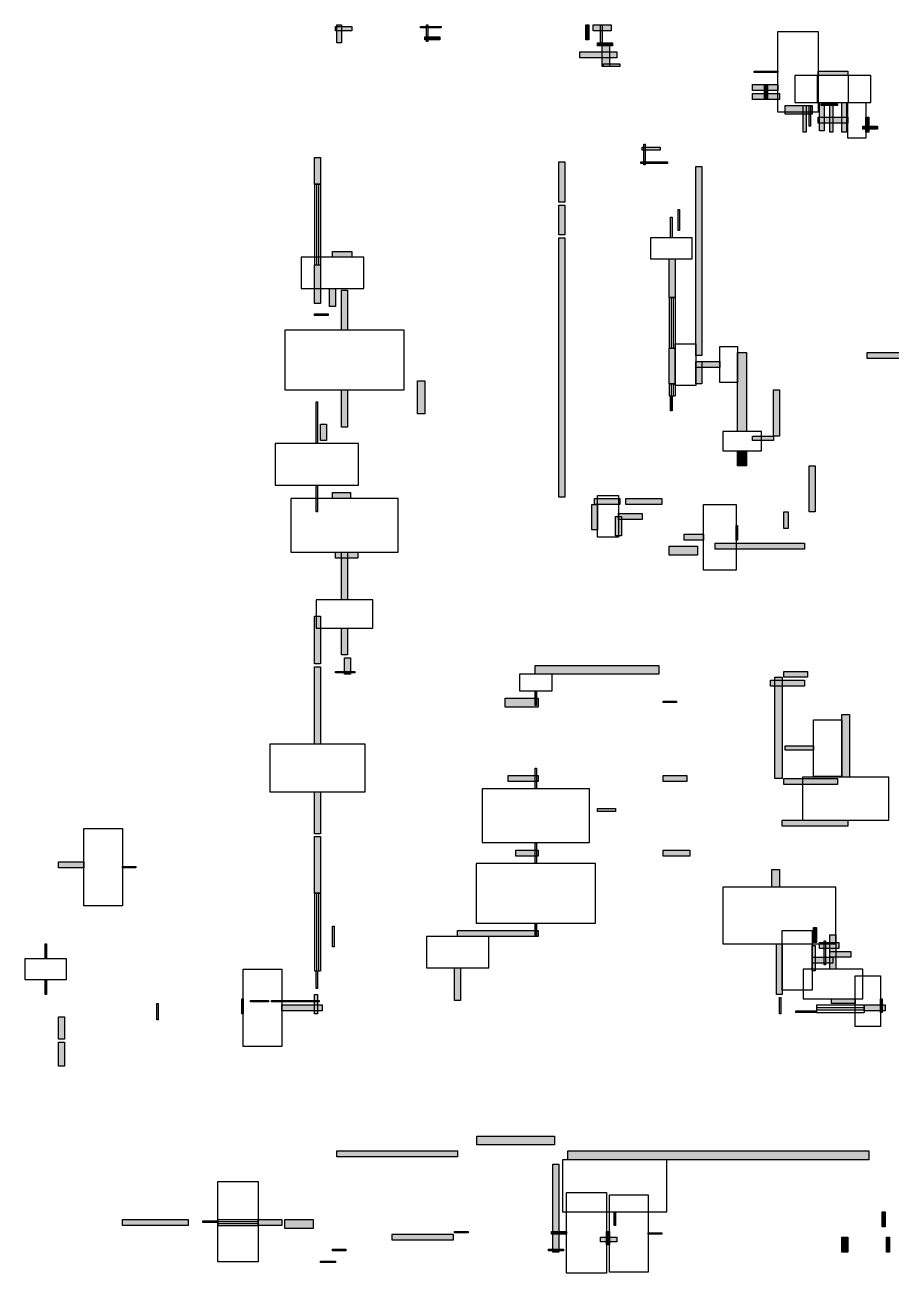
# Model space of a CAD drawing. Header units: centimetres. Extents: x 6 to 3712, y 30 to 3172.
# Drawn here: x 6 to 2186, y 30 to 3172 of the extents above; entities that cross this region are included whole.
import ezdxf

# ---------------------------------------------------------------- set-up
doc = ezdxf.new("R2010")
doc.units = ezdxf.units.CM
for name, color, linetype in [('DOORZONE', 2, 'Continuous'), ('WALL', 7, 'Continuous'), ('WINDOW', 5, 'Continuous')]:
    doc.layers.add(name, color=color, linetype=linetype)

msp = doc.modelspace()

# ---------------------------------------------------------------- hatches: boundary and pattern name
at = {"layer": 'WALL'}
h = msp.add_hatch(color=256, dxfattribs=at)
h.dxf.hatch_style = 1
h.paths.add_polyline_path([(787.5, 3168.75), (828.75, 3168.75), (828.75, 3157.5), (787.5, 3157.5)])
h = msp.add_hatch(color=256, dxfattribs=at)
h.dxf.hatch_style = 1
h.paths.add_polyline_path([(791.25, 3172.5), (802.5, 3172.5), (802.5, 3127.5), (791.25, 3127.5)])
h = msp.add_hatch(color=256, dxfattribs=at)
h.dxf.hatch_style = 1
h.paths.add_polyline_path([(1001.25, 3168.75), (1053.75, 3168.75), (1053.75, 3165), (1001.25, 3165)])
h = msp.add_hatch(color=256, dxfattribs=at)
h.dxf.hatch_style = 1
h.paths.add_polyline_path([(1012.5, 3142.5), (1050, 3142.5), (1050, 3135), (1012.5, 3135)])
h = msp.add_hatch(color=256, dxfattribs=at)
h.dxf.hatch_style = 1
h.paths.add_polyline_path([(1016.25, 3172.5), (1020, 3172.5), (1020, 3131.25), (1016.25, 3131.25)])
h = msp.add_hatch(color=256, dxfattribs=at)
h.dxf.hatch_style = 1
h.paths.add_polyline_path([(1417.5, 3172.5), (1425, 3172.5), (1425, 3135), (1417.5, 3135)])
h = msp.add_hatch(color=256, dxfattribs=at)
h.dxf.hatch_style = 1
h.paths.add_polyline_path([(1436.25, 3172.5), (1481.25, 3172.5), (1481.25, 3157.5), (1436.25, 3157.5)])
h = msp.add_hatch(color=256, dxfattribs=at)
h.dxf.hatch_style = 1
h.paths.add_polyline_path([(1455, 3172.5), (1458.75, 3172.5), (1458.75, 3120), (1455, 3120)])
h = msp.add_hatch(color=256, dxfattribs=at)
h.dxf.hatch_style = 1
h.paths.add_polyline_path([(1447.5, 3127.5), (1485, 3127.5), (1485, 3120), (1447.5, 3120)])
h = msp.add_hatch(color=256, dxfattribs=at)
h.dxf.hatch_style = 1
h.paths.add_polyline_path([(1458.75, 3127.5), (1477.5, 3127.5), (1477.5, 3067.5), (1458.75, 3067.5)])
h = msp.add_hatch(color=256, dxfattribs=at)
h.dxf.hatch_style = 1
h.paths.add_polyline_path([(1402.5, 3105), (1496.25, 3105), (1496.25, 3090), (1402.5, 3090)])
h = msp.add_hatch(color=256, dxfattribs=at)
h.dxf.hatch_style = 1
h.paths.add_polyline_path([(1462.5, 3075), (1503.75, 3075), (1503.75, 3067.5), (1462.5, 3067.5)])
h = msp.add_hatch(color=256, dxfattribs=at)
h.dxf.hatch_style = 1
h.paths.add_polyline_path([(1841.25, 3056.25), (1901.25, 3056.25), (1901.25, 3052.5), (1841.25, 3052.5)])
h = msp.add_hatch(color=256, dxfattribs=at)
h.dxf.hatch_style = 1
h.paths.add_polyline_path([(2002.5, 3056.25), (2077.5, 3056.25), (2077.5, 3045), (2002.5, 3045)])
h = msp.add_hatch(color=256, dxfattribs=at)
h.dxf.hatch_style = 1
h.paths.add_polyline_path([(1837.5, 3022.5), (1901.25, 3022.5), (1901.25, 3007.5), (1837.5, 3007.5)])
h = msp.add_hatch(color=256, dxfattribs=at)
h.dxf.hatch_style = 1
h.paths.add_polyline_path([(1867.5, 3022.5), (1875, 3022.5), (1875, 2985), (1867.5, 2985)])
h = msp.add_hatch(color=256, dxfattribs=at)
h.dxf.hatch_style = 1
h.paths.add_polyline_path([(1837.5, 3000), (1905, 3000), (1905, 2985), (1837.5, 2985)])
h = msp.add_hatch(color=256, dxfattribs=at)
h.dxf.hatch_style = 1
h.paths.add_polyline_path([(1920, 2970), (1987.5, 2970), (1987.5, 2947.5), (1920, 2947.5)])
h = msp.add_hatch(color=256, dxfattribs=at)
h.dxf.hatch_style = 1
h.paths.add_polyline_path([(1965, 2970), (1972.5, 2970), (1972.5, 2902.5), (1965, 2902.5)])
h = msp.add_hatch(color=256, dxfattribs=at)
h.dxf.hatch_style = 1
h.paths.add_polyline_path([(1980, 2970), (1983.75, 2970), (1983.75, 2917.5), (1980, 2917.5)])
h = msp.add_hatch(color=256, dxfattribs=at)
h.dxf.hatch_style = 1
h.paths.add_polyline_path([(2006.25, 2977.5), (2017.5, 2977.5), (2017.5, 2906.25), (2006.25, 2906.25)])
h = msp.add_hatch(color=256, dxfattribs=at)
h.dxf.hatch_style = 1
h.paths.add_polyline_path([(2010, 2973.75), (2051.25, 2973.75), (2051.25, 2970), (2010, 2970)])
h = msp.add_hatch(color=256, dxfattribs=at)
h.dxf.hatch_style = 1
h.paths.add_polyline_path([(2032.5, 2977.5), (2040, 2977.5), (2040, 2902.5), (2032.5, 2902.5)])
h = msp.add_hatch(color=256, dxfattribs=at)
h.dxf.hatch_style = 1
h.paths.add_polyline_path([(2062.5, 2977.5), (2073.75, 2977.5), (2073.75, 2902.5), (2062.5, 2902.5)])
h = msp.add_hatch(color=256, dxfattribs=at)
h.dxf.hatch_style = 1
h.paths.add_polyline_path([(2002.5, 2940), (2077.5, 2940), (2077.5, 2925), (2002.5, 2925)])
h = msp.add_hatch(color=256, dxfattribs=at)
h.dxf.hatch_style = 1
h.paths.add_polyline_path([(2122.5, 2940), (2130, 2940), (2130, 2902.5), (2122.5, 2902.5)])
h = msp.add_hatch(color=256, dxfattribs=at)
h.dxf.hatch_style = 1
h.paths.add_polyline_path([(2115, 2917.5), (2152.5, 2917.5), (2152.5, 2910), (2115, 2910)])
h = msp.add_hatch(color=256, dxfattribs=at)
h.dxf.hatch_style = 1
h.paths.add_polyline_path([(1560, 2865), (1605, 2865), (1605, 2857.5), (1560, 2857.5)])
h = msp.add_hatch(color=256, dxfattribs=at)
h.dxf.hatch_style = 1
h.paths.add_polyline_path([(1563.75, 2872.5), (1567.5, 2872.5), (1567.5, 2820), (1563.75, 2820)])
h = msp.add_hatch(color=256, dxfattribs=at)
h.dxf.hatch_style = 1
h.paths.add_polyline_path([(735, 2838.75), (750, 2838.75), (750, 2771.25), (735, 2771.25)])
h = msp.add_hatch(color=256, dxfattribs=at)
h.dxf.hatch_style = 1
h.paths.add_polyline_path([(1350, 2827.5), (1365, 2827.5), (1365, 2726.25), (1350, 2726.25)])
h = msp.add_hatch(color=256, dxfattribs=at)
h.dxf.hatch_style = 1
h.paths.add_polyline_path([(1556.25, 2827.5), (1623.75, 2827.5), (1623.75, 2823.75), (1556.25, 2823.75)])
h = msp.add_hatch(color=256, dxfattribs=at)
h.dxf.hatch_style = 1
h.paths.add_polyline_path([(1695, 2816.25), (1710, 2816.25), (1710, 2340), (1695, 2340)])
h = msp.add_hatch(color=256, dxfattribs=at)
h.dxf.hatch_style = 1
h.paths.add_polyline_path([(1350, 2718.75), (1365, 2718.75), (1365, 2643.75), (1350, 2643.75)])
h = msp.add_hatch(color=256, dxfattribs=at)
h.dxf.hatch_style = 1
h.paths.add_polyline_path([(1650, 2707.5), (1653.75, 2707.5), (1653.75, 2655), (1650, 2655)])
h = msp.add_hatch(color=256, dxfattribs=at)
h.dxf.hatch_style = 1
h.paths.add_polyline_path([(1631.25, 2688.75), (1635, 2688.75), (1635, 2636.25), (1631.25, 2636.25)])
h = msp.add_hatch(color=256, dxfattribs=at)
h.dxf.hatch_style = 1
h.paths.add_polyline_path([(1350, 2636.25), (1365, 2636.25), (1365, 1983.75), (1350, 1983.75)])
h = msp.add_hatch(color=256, dxfattribs=at)
h.dxf.hatch_style = 1
h.paths.add_polyline_path([(780, 2602.5), (828.75, 2602.5), (828.75, 2587.5), (780, 2587.5)])
h = msp.add_hatch(color=256, dxfattribs=at)
h.dxf.hatch_style = 1
h.paths.add_polyline_path([(1627.5, 2583.75), (1642.5, 2583.75), (1642.5, 2486.25), (1627.5, 2486.25)])
h = msp.add_hatch(color=256, dxfattribs=at)
h.dxf.hatch_style = 1
h.paths.add_polyline_path([(735, 2568.75), (750, 2568.75), (750, 2471.25), (735, 2471.25)])
h = msp.add_hatch(color=256, dxfattribs=at)
h.dxf.hatch_style = 1
h.paths.add_polyline_path([(772.5, 2508.75), (787.5, 2508.75), (787.5, 2463.75), (772.5, 2463.75)])
h = msp.add_hatch(color=256, dxfattribs=at)
h.dxf.hatch_style = 1
h.paths.add_polyline_path([(802.5, 2505), (817.5, 2505), (817.5, 2403.75), (802.5, 2403.75)])
h = msp.add_hatch(color=256, dxfattribs=at)
h.dxf.hatch_style = 1
h.paths.add_polyline_path([(735, 2445), (768.75, 2445), (768.75, 2441.25), (735, 2441.25)])
h = msp.add_hatch(color=256, dxfattribs=at)
h.dxf.hatch_style = 1
h.paths.add_polyline_path([(1627.5, 2358.75), (1642.5, 2358.75), (1642.5, 2268.75), (1627.5, 2268.75)])
h = msp.add_hatch(color=256, dxfattribs=at)
h.dxf.hatch_style = 1
h.paths.add_polyline_path([(1800, 2347.5), (1822.5, 2347.5), (1822.5, 2148.75), (1800, 2148.75)])
h = msp.add_hatch(color=256, dxfattribs=at)
h.dxf.hatch_style = 1
h.paths.add_polyline_path([(2126.25, 2347.5), (2283.75, 2347.5), (2283.75, 2332.5), (2126.25, 2332.5)])
h = msp.add_hatch(color=256, dxfattribs=at)
h.dxf.hatch_style = 1
h.paths.add_polyline_path([(1695, 2325), (1755, 2325), (1755, 2310), (1695, 2310)])
h = msp.add_hatch(color=256, dxfattribs=at)
h.dxf.hatch_style = 1
h.paths.add_polyline_path([(1695, 2325), (1710, 2325), (1710, 2268.75), (1695, 2268.75)])
h = msp.add_hatch(color=256, dxfattribs=at)
h.dxf.hatch_style = 1
h.paths.add_polyline_path([(993.75, 2276.25), (1012.5, 2276.25), (1012.5, 2193.75), (993.75, 2193.75)])
h = msp.add_hatch(color=256, dxfattribs=at)
h.dxf.hatch_style = 1
h.paths.add_polyline_path([(802.5, 2253.75), (817.5, 2253.75), (817.5, 2160), (802.5, 2160)])
h = msp.add_hatch(color=256, dxfattribs=at)
h.dxf.hatch_style = 1
h.paths.add_polyline_path([(1631.25, 2238.75), (1635, 2238.75), (1635, 2201.25), (1631.25, 2201.25)])
h = msp.add_hatch(color=256, dxfattribs=at)
h.dxf.hatch_style = 1
h.paths.add_polyline_path([(1890, 2253.75), (1905, 2253.75), (1905, 2137.5), (1890, 2137.5)])
h = msp.add_hatch(color=256, dxfattribs=at)
h.dxf.hatch_style = 1
h.paths.add_polyline_path([(738.75, 2223.75), (742.5, 2223.75), (742.5, 2118.75), (738.75, 2118.75)])
h = msp.add_hatch(color=256, dxfattribs=at)
h.dxf.hatch_style = 1
h.paths.add_polyline_path([(750, 2167.5), (765, 2167.5), (765, 2126.25), (750, 2126.25)])
h = msp.add_hatch(color=256, dxfattribs=at)
h.dxf.hatch_style = 1
h.paths.add_polyline_path([(1837.5, 2137.5), (1890, 2137.5), (1890, 2126.25), (1837.5, 2126.25)])
h = msp.add_hatch(color=256, dxfattribs=at)
h.dxf.hatch_style = 1
h.paths.add_polyline_path([(1800, 2100), (1822.5, 2100), (1822.5, 2062.5), (1800, 2062.5)])
h = msp.add_hatch(color=256, dxfattribs=at)
h.dxf.hatch_style = 1
h.paths.add_polyline_path([(1980, 2062.5), (1995, 2062.5), (1995, 1946.25), (1980, 1946.25)])
h = msp.add_hatch(color=256, dxfattribs=at)
h.dxf.hatch_style = 1
h.paths.add_polyline_path([(738.75, 2013.75), (742.5, 2013.75), (742.5, 1946.25), (738.75, 1946.25)])
h = msp.add_hatch(color=256, dxfattribs=at)
h.dxf.hatch_style = 1
h.paths.add_polyline_path([(780, 1995), (825, 1995), (825, 1980), (780, 1980)])
h = msp.add_hatch(color=256, dxfattribs=at)
h.dxf.hatch_style = 1
h.paths.add_polyline_path([(1440, 1980), (1503.75, 1980), (1503.75, 1965), (1440, 1965)])
h = msp.add_hatch(color=256, dxfattribs=at)
h.dxf.hatch_style = 1
h.paths.add_polyline_path([(1518.75, 1980), (1608.75, 1980), (1608.75, 1965), (1518.75, 1965)])
h = msp.add_hatch(color=256, dxfattribs=at)
h.dxf.hatch_style = 1
h.paths.add_polyline_path([(1432.5, 1965), (1447.5, 1965), (1447.5, 1901.25), (1432.5, 1901.25)])
h = msp.add_hatch(color=256, dxfattribs=at)
h.dxf.hatch_style = 1
h.paths.add_polyline_path([(1492.5, 1935), (1507.5, 1935), (1507.5, 1886.25), (1492.5, 1886.25)])
h = msp.add_hatch(color=256, dxfattribs=at)
h.dxf.hatch_style = 1
h.paths.add_polyline_path([(1500, 1942.5), (1560, 1942.5), (1560, 1927.5), (1500, 1927.5)])
h = msp.add_hatch(color=256, dxfattribs=at)
h.dxf.hatch_style = 1
h.paths.add_polyline_path([(1916.25, 1946.25), (1927.5, 1946.25), (1927.5, 1905), (1916.25, 1905)])
h = msp.add_hatch(color=256, dxfattribs=at)
h.dxf.hatch_style = 1
h.paths.add_polyline_path([(1665, 1890), (1713.75, 1890), (1713.75, 1875), (1665, 1875)])
h = msp.add_hatch(color=256, dxfattribs=at)
h.dxf.hatch_style = 1
h.paths.add_polyline_path([(1796.25, 1912.5), (1800, 1912.5), (1800, 1875), (1796.25, 1875)])
h = msp.add_hatch(color=256, dxfattribs=at)
h.dxf.hatch_style = 1
h.paths.add_polyline_path([(1627.5, 1860), (1698.75, 1860), (1698.75, 1837.5), (1627.5, 1837.5)])
h = msp.add_hatch(color=256, dxfattribs=at)
h.dxf.hatch_style = 1
h.paths.add_polyline_path([(1743.75, 1867.5), (1968.75, 1867.5), (1968.75, 1852.5), (1743.75, 1852.5)])
h = msp.add_hatch(color=256, dxfattribs=at)
h.dxf.hatch_style = 1
h.paths.add_polyline_path([(787.5, 1845), (843.75, 1845), (843.75, 1830), (787.5, 1830)])
h = msp.add_hatch(color=256, dxfattribs=at)
h.dxf.hatch_style = 1
h.paths.add_polyline_path([(802.5, 1845), (817.5, 1845), (817.5, 1725), (802.5, 1725)])
h = msp.add_hatch(color=256, dxfattribs=at)
h.dxf.hatch_style = 1
h.paths.add_polyline_path([(735, 1683.75), (750, 1683.75), (750, 1563.75), (735, 1563.75)])
h = msp.add_hatch(color=256, dxfattribs=at)
h.dxf.hatch_style = 1
h.paths.add_polyline_path([(802.5, 1653.75), (817.5, 1653.75), (817.5, 1586.25), (802.5, 1586.25)])
h = msp.add_hatch(color=256, dxfattribs=at)
h.dxf.hatch_style = 1
h.paths.add_polyline_path([(810, 1578.75), (825, 1578.75), (825, 1537.5), (810, 1537.5)])
h = msp.add_hatch(color=256, dxfattribs=at)
h.dxf.hatch_style = 1
h.paths.add_polyline_path([(735, 1556.25), (750, 1556.25), (750, 1361.25), (735, 1361.25)])
h = msp.add_hatch(color=256, dxfattribs=at)
h.dxf.hatch_style = 1
h.paths.add_polyline_path([(787.5, 1545), (836.25, 1545), (836.25, 1541.25), (787.5, 1541.25)])
h = msp.add_hatch(color=256, dxfattribs=at)
h.dxf.hatch_style = 1
h.paths.add_polyline_path([(1290, 1560), (1601.25, 1560), (1601.25, 1537.5), (1290, 1537.5)])
h = msp.add_hatch(color=256, dxfattribs=at)
h.dxf.hatch_style = 1
h.paths.add_polyline_path([(1916.25, 1545), (1976.25, 1545), (1976.25, 1530), (1916.25, 1530)])
h = msp.add_hatch(color=256, dxfattribs=at)
h.dxf.hatch_style = 1
h.paths.add_polyline_path([(1882.5, 1522.5), (1968.75, 1522.5), (1968.75, 1507.5), (1882.5, 1507.5)])
h = msp.add_hatch(color=256, dxfattribs=at)
h.dxf.hatch_style = 1
h.paths.add_polyline_path([(1893.75, 1530), (1912.5, 1530), (1912.5, 1275), (1893.75, 1275)])
h = msp.add_hatch(color=256, dxfattribs=at)
h.dxf.hatch_style = 1
h.paths.add_polyline_path([(1215, 1477.5), (1297.5, 1477.5), (1297.5, 1455), (1215, 1455)])
h = msp.add_hatch(color=256, dxfattribs=at)
h.dxf.hatch_style = 1
h.paths.add_polyline_path([(1290, 1496.25), (1293.75, 1496.25), (1293.75, 1458.75), (1290, 1458.75)])
h = msp.add_hatch(color=256, dxfattribs=at)
h.dxf.hatch_style = 1
h.paths.add_polyline_path([(1612.5, 1470), (1646.25, 1470), (1646.25, 1466.25), (1612.5, 1466.25)])
h = msp.add_hatch(color=256, dxfattribs=at)
h.dxf.hatch_style = 1
h.paths.add_polyline_path([(2062.5, 1436.25), (2081.25, 1436.25), (2081.25, 1278.75), (2062.5, 1278.75)])
h = msp.add_hatch(color=256, dxfattribs=at)
h.dxf.hatch_style = 1
h.paths.add_polyline_path([(1920, 1357.5), (1991.25, 1357.5), (1991.25, 1346.25), (1920, 1346.25)])
h = msp.add_hatch(color=256, dxfattribs=at)
h.dxf.hatch_style = 1
h.paths.add_polyline_path([(1290, 1301.25), (1293.75, 1301.25), (1293.75, 1248.75), (1290, 1248.75)])
h = msp.add_hatch(color=256, dxfattribs=at)
h.dxf.hatch_style = 1
h.paths.add_polyline_path([(1222.5, 1282.5), (1297.5, 1282.5), (1297.5, 1267.5), (1222.5, 1267.5)])
h = msp.add_hatch(color=256, dxfattribs=at)
h.dxf.hatch_style = 1
h.paths.add_polyline_path([(1612.5, 1282.5), (1672.5, 1282.5), (1672.5, 1267.5), (1612.5, 1267.5)])
h = msp.add_hatch(color=256, dxfattribs=at)
h.dxf.hatch_style = 1
h.paths.add_polyline_path([(1916.25, 1275), (2051.25, 1275), (2051.25, 1260), (1916.25, 1260)])
h = msp.add_hatch(color=256, dxfattribs=at)
h.dxf.hatch_style = 1
h.paths.add_polyline_path([(735, 1241.25), (750, 1241.25), (750, 1136.25), (735, 1136.25)])
h = msp.add_hatch(color=256, dxfattribs=at)
h.dxf.hatch_style = 1
h.paths.add_polyline_path([(1447.5, 1200), (1492.5, 1200), (1492.5, 1192.5), (1447.5, 1192.5)])
h = msp.add_hatch(color=256, dxfattribs=at)
h.dxf.hatch_style = 1
h.paths.add_polyline_path([(1912.5, 1170), (2077.5, 1170), (2077.5, 1155), (1912.5, 1155)])
h = msp.add_hatch(color=256, dxfattribs=at)
h.dxf.hatch_style = 1
h.paths.add_polyline_path([(735, 1128.75), (750, 1128.75), (750, 986.25), (735, 986.25)])
h = msp.add_hatch(color=256, dxfattribs=at)
h.dxf.hatch_style = 1
h.paths.add_polyline_path([(1290, 1113.75), (1293.75, 1113.75), (1293.75, 1061.25), (1290, 1061.25)])
h = msp.add_hatch(color=256, dxfattribs=at)
h.dxf.hatch_style = 1
h.paths.add_polyline_path([(1241.25, 1095), (1297.5, 1095), (1297.5, 1080), (1241.25, 1080)])
h = msp.add_hatch(color=256, dxfattribs=at)
h.dxf.hatch_style = 1
h.paths.add_polyline_path([(1612.5, 1095), (1680, 1095), (1680, 1080), (1612.5, 1080)])
h = msp.add_hatch(color=256, dxfattribs=at)
h.dxf.hatch_style = 1
h.paths.add_polyline_path([(90, 1065), (153.75, 1065), (153.75, 1050), (90, 1050)])
h = msp.add_hatch(color=256, dxfattribs=at)
h.dxf.hatch_style = 1
h.paths.add_polyline_path([(251.25, 1053.75), (285, 1053.75), (285, 1050), (251.25, 1050)])
h = msp.add_hatch(color=256, dxfattribs=at)
h.dxf.hatch_style = 1
h.paths.add_polyline_path([(1886.25, 1046.25), (1905, 1046.25), (1905, 1001.25), (1886.25, 1001.25)])
h = msp.add_hatch(color=256, dxfattribs=at)
h.dxf.hatch_style = 1
h.paths.add_polyline_path([(780, 903.75), (783.75, 903.75), (783.75, 851.25), (780, 851.25)])
h = msp.add_hatch(color=256, dxfattribs=at)
h.dxf.hatch_style = 1
h.paths.add_polyline_path([(1095, 892.5), (1297.5, 892.5), (1297.5, 877.5), (1095, 877.5)])
h = msp.add_hatch(color=256, dxfattribs=at)
h.dxf.hatch_style = 1
h.paths.add_polyline_path([(1290, 911.25), (1293.75, 911.25), (1293.75, 877.5), (1290, 877.5)])
h = msp.add_hatch(color=256, dxfattribs=at)
h.dxf.hatch_style = 1
h.paths.add_polyline_path([(1991.25, 900), (1998.75, 900), (1998.75, 862.5), (1991.25, 862.5)])
h = msp.add_hatch(color=256, dxfattribs=at)
h.dxf.hatch_style = 1
h.paths.add_polyline_path([(2032.5, 881.25), (2047.5, 881.25), (2047.5, 795), (2032.5, 795)])
h = msp.add_hatch(color=256, dxfattribs=at)
h.dxf.hatch_style = 1
h.paths.add_polyline_path([(56.25, 858.75), (60, 858.75), (60, 821.25), (56.25, 821.25)])
h = msp.add_hatch(color=256, dxfattribs=at)
h.dxf.hatch_style = 1
h.paths.add_polyline_path([(1897.5, 858.75), (1912.5, 858.75), (1912.5, 731.25), (1897.5, 731.25)])
h = msp.add_hatch(color=256, dxfattribs=at)
h.dxf.hatch_style = 1
h.paths.add_polyline_path([(1987.5, 855), (1995, 855), (1995, 791.25), (1987.5, 791.25)])
h = msp.add_hatch(color=256, dxfattribs=at)
h.dxf.hatch_style = 1
h.paths.add_polyline_path([(2006.25, 862.5), (2055, 862.5), (2055, 847.5), (2006.25, 847.5)])
h = msp.add_hatch(color=256, dxfattribs=at)
h.dxf.hatch_style = 1
h.paths.add_polyline_path([(2017.5, 866.25), (2021.25, 866.25), (2021.25, 806.25), (2017.5, 806.25)])
h = msp.add_hatch(color=256, dxfattribs=at)
h.dxf.hatch_style = 1
h.paths.add_polyline_path([(1987.5, 825), (2040, 825), (2040, 810), (1987.5, 810)])
h = msp.add_hatch(color=256, dxfattribs=at)
h.dxf.hatch_style = 1
h.paths.add_polyline_path([(2032.5, 840), (2085, 840), (2085, 825), (2032.5, 825)])
h = msp.add_hatch(color=256, dxfattribs=at)
h.dxf.hatch_style = 1
h.paths.add_polyline_path([(738.75, 791.25), (742.5, 791.25), (742.5, 746.25), (738.75, 746.25)])
h = msp.add_hatch(color=256, dxfattribs=at)
h.dxf.hatch_style = 1
h.paths.add_polyline_path([(1087.5, 798.75), (1102.5, 798.75), (1102.5, 716.25), (1087.5, 716.25)])
h = msp.add_hatch(color=256, dxfattribs=at)
h.dxf.hatch_style = 1
h.paths.add_polyline_path([(56.25, 768.75), (60, 768.75), (60, 731.25), (56.25, 731.25)])
h = msp.add_hatch(color=256, dxfattribs=at)
h.dxf.hatch_style = 1
h.paths.add_polyline_path([(735, 731.25), (742.5, 731.25), (742.5, 682.5), (735, 682.5)])
h = msp.add_hatch(color=256, dxfattribs=at)
h.dxf.hatch_style = 1
h.paths.add_polyline_path([(1905, 723.75), (1908.75, 723.75), (1908.75, 682.5), (1905, 682.5)])
h = msp.add_hatch(color=256, dxfattribs=at)
h.dxf.hatch_style = 1
h.paths.add_polyline_path([(337.5, 708.75), (341.25, 708.75), (341.25, 667.5), (337.5, 667.5)])
h = msp.add_hatch(color=256, dxfattribs=at)
h.dxf.hatch_style = 1
h.paths.add_polyline_path([(551.25, 720), (555, 720), (555, 682.5), (551.25, 682.5)])
h = msp.add_hatch(color=256, dxfattribs=at)
h.dxf.hatch_style = 1
h.paths.add_polyline_path([(573.75, 716.25), (618.75, 716.25), (618.75, 712.5), (573.75, 712.5)])
h = msp.add_hatch(color=256, dxfattribs=at)
h.dxf.hatch_style = 1
h.paths.add_polyline_path([(626.25, 716.25), (746.25, 716.25), (746.25, 712.5), (626.25, 712.5)])
h = msp.add_hatch(color=256, dxfattribs=at)
h.dxf.hatch_style = 1
h.paths.add_polyline_path([(652.5, 705), (753.75, 705), (753.75, 690), (652.5, 690)])
h = msp.add_hatch(color=256, dxfattribs=at)
h.dxf.hatch_style = 1
h.paths.add_polyline_path([(2036.25, 720), (2096.25, 720), (2096.25, 708.75), (2036.25, 708.75)])
h = msp.add_hatch(color=256, dxfattribs=at)
h.dxf.hatch_style = 1
h.paths.add_polyline_path([(2118.75, 705), (2171.25, 705), (2171.25, 690), (2118.75, 690)])
h = msp.add_hatch(color=256, dxfattribs=at)
h.dxf.hatch_style = 1
h.paths.add_polyline_path([(2160, 720), (2163.75, 720), (2163.75, 686.25), (2160, 686.25)])
h = msp.add_hatch(color=256, dxfattribs=at)
h.dxf.hatch_style = 1
h.paths.add_polyline_path([(90, 675), (105, 675), (105, 618.75), (90, 618.75)])
h = msp.add_hatch(color=256, dxfattribs=at)
h.dxf.hatch_style = 1
h.paths.add_polyline_path([(1946.25, 690), (1998.75, 690), (1998.75, 686.25), (1946.25, 686.25)])
h = msp.add_hatch(color=256, dxfattribs=at)
h.dxf.hatch_style = 1
h.paths.add_polyline_path([(90, 611.25), (105, 611.25), (105, 551.25), (90, 551.25)])
h = msp.add_hatch(color=256, dxfattribs=at)
h.dxf.hatch_style = 1
h.paths.add_polyline_path([(1143.75, 375), (1338.75, 375), (1338.75, 352.5), (1143.75, 352.5)])
h = msp.add_hatch(color=256, dxfattribs=at)
h.dxf.hatch_style = 1
h.paths.add_polyline_path([(791.25, 337.5), (1095, 337.5), (1095, 322.5), (791.25, 322.5)])
h = msp.add_hatch(color=256, dxfattribs=at)
h.dxf.hatch_style = 1
h.paths.add_polyline_path([(1372.5, 337.5), (2130, 337.5), (2130, 315), (1372.5, 315)])
h = msp.add_hatch(color=256, dxfattribs=at)
h.dxf.hatch_style = 1
h.paths.add_polyline_path([(1335, 303.75), (1350, 303.75), (1350, 82.5), (1335, 82.5)])
h = msp.add_hatch(color=256, dxfattribs=at)
h.dxf.hatch_style = 1
h.paths.add_polyline_path([(251.25, 165), (416.25, 165), (416.25, 150), (251.25, 150)])
h = msp.add_hatch(color=256, dxfattribs=at)
h.dxf.hatch_style = 1
h.paths.add_polyline_path([(453.75, 161.25), (491.25, 161.25), (491.25, 157.5), (453.75, 157.5)])
h = msp.add_hatch(color=256, dxfattribs=at)
h.dxf.hatch_style = 1
h.paths.add_polyline_path([(592.5, 165), (652.5, 165), (652.5, 150), (592.5, 150)])
h = msp.add_hatch(color=256, dxfattribs=at)
h.dxf.hatch_style = 1
h.paths.add_polyline_path([(660, 165), (731.25, 165), (731.25, 142.5), (660, 142.5)])
h = msp.add_hatch(color=256, dxfattribs=at)
h.dxf.hatch_style = 1
h.paths.add_polyline_path([(1488.75, 183.75), (1492.5, 183.75), (1492.5, 150), (1488.75, 150)])
h = msp.add_hatch(color=256, dxfattribs=at)
h.dxf.hatch_style = 1
h.paths.add_polyline_path([(2163.75, 183.75), (2171.25, 183.75), (2171.25, 146.25), (2163.75, 146.25)])
h = msp.add_hatch(color=256, dxfattribs=at)
h.dxf.hatch_style = 1
h.paths.add_polyline_path([(930, 127.5), (1083.75, 127.5), (1083.75, 112.5), (930, 112.5)])
h = msp.add_hatch(color=256, dxfattribs=at)
h.dxf.hatch_style = 1
h.paths.add_polyline_path([(1087.5, 135), (1121.25, 135), (1121.25, 131.25), (1087.5, 131.25)])
h = msp.add_hatch(color=256, dxfattribs=at)
h.dxf.hatch_style = 1
h.paths.add_polyline_path([(1331.25, 135), (1368.75, 135), (1368.75, 127.5), (1331.25, 127.5)])
h = msp.add_hatch(color=256, dxfattribs=at)
h.dxf.hatch_style = 1
h.paths.add_polyline_path([(1470, 135), (1477.5, 135), (1477.5, 101.25), (1470, 101.25)])
h = msp.add_hatch(color=256, dxfattribs=at)
h.dxf.hatch_style = 1
h.paths.add_polyline_path([(1575, 131.25), (1608.75, 131.25), (1608.75, 127.5), (1575, 127.5)])
h = msp.add_hatch(color=256, dxfattribs=at)
h.dxf.hatch_style = 1
h.paths.add_polyline_path([(1455, 120), (1496.25, 120), (1496.25, 108.75), (1455, 108.75)])
h = msp.add_hatch(color=256, dxfattribs=at)
h.dxf.hatch_style = 1
h.paths.add_polyline_path([(2062.5, 120), (2077.5, 120), (2077.5, 82.5), (2062.5, 82.5)])
h = msp.add_hatch(color=256, dxfattribs=at)
h.dxf.hatch_style = 1
h.paths.add_polyline_path([(2175, 120), (2182.5, 120), (2182.5, 82.5), (2175, 82.5)])
h = msp.add_hatch(color=256, dxfattribs=at)
h.dxf.hatch_style = 1
h.paths.add_polyline_path([(780, 90), (813.75, 90), (813.75, 86.25), (780, 86.25)])
h = msp.add_hatch(color=256, dxfattribs=at)
h.dxf.hatch_style = 1
h.paths.add_polyline_path([(1323.75, 90), (1361.25, 90), (1361.25, 86.25), (1323.75, 86.25)])
h = msp.add_hatch(color=256, dxfattribs=at)
h.dxf.hatch_style = 1
h.paths.add_polyline_path([(750, 60), (787.5, 60), (787.5, 56.25), (750, 56.25)])

# ---------------------------------------------------------------- linework, layer by layer
at = {"layer": 'DOORZONE'}
for points in [[(1901.25, 3155.625), (2002.5, 3155.625), (2002.5, 2953.125), (1901.25, 2953.125)], [(1944.375, 3045), (1944.375, 2977.5), (2079.375, 2977.5), (2079.375, 3045)], [(2000.625, 3045), (2000.625, 2977.5), (2135.625, 2977.5), (2135.625, 3045)], [(2077.5, 2977.5), (2122.5, 2977.5), (2122.5, 2887.5), (2077.5, 2887.5)], [(1580.625, 2636.25), (1580.625, 2583.75), (1685.625, 2583.75), (1685.625, 2636.25)], [(701.25, 2587.5), (701.25, 2508.75), (858.75, 2508.75), (858.75, 2587.5)], [(660, 2403.75), (660, 2253.75), (960, 2253.75), (960, 2403.75)], [(1642.5, 2370), (1695, 2370), (1695, 2265), (1642.5, 2265)], [(1755, 2362.5), (1800, 2362.5), (1800, 2272.5), (1755, 2272.5)], [(1762.5, 2148.75), (1762.5, 2100), (1860, 2100), (1860, 2148.75)], [(635.625, 2118.75), (635.625, 2013.75), (845.625, 2013.75), (845.625, 2118.75)], [(675, 1980), (675, 1845), (945, 1845), (945, 1980)], [(1447.5, 1987.5), (1500, 1987.5), (1500, 1882.5), (1447.5, 1882.5)], [(1713.75, 1965), (1796.25, 1965), (1796.25, 1800), (1713.75, 1800)], [(738.75, 1725), (738.75, 1653.75), (881.25, 1653.75), (881.25, 1725)], [(1250.625, 1537.5), (1250.625, 1496.25), (1333.125, 1496.25), (1333.125, 1537.5)], [(1991.25, 1423.125), (2062.5, 1423.125), (2062.5, 1280.625), (1991.25, 1280.625)], [(622.5, 1361.25), (622.5, 1241.25), (862.5, 1241.25), (862.5, 1361.25)], [(1963.125, 1278.75), (1963.125, 1170), (2180.625, 1170), (2180.625, 1278.75)], [(1156.875, 1248.75), (1156.875, 1113.75), (1426.875, 1113.75), (1426.875, 1248.75)], [(153.75, 1149.375), (251.25, 1149.375), (251.25, 954.375), (153.75, 954.375)], [(1141.875, 1061.25), (1141.875, 911.25), (1441.875, 911.25), (1441.875, 1061.25)], [(1762.5, 1001.25), (1762.5, 858.75), (2047.5, 858.75), (2047.5, 1001.25)], [(1912.5, 892.5), (1987.5, 892.5), (1987.5, 742.5), (1912.5, 742.5)], [(1016.25, 877.5), (1016.25, 798.75), (1173.75, 798.75), (1173.75, 877.5)], [(5.625, 821.25), (5.625, 768.75), (110.625, 768.75), (110.625, 821.25)], [(555, 795), (652.5, 795), (652.5, 600), (555, 600)], [(1965, 795), (1965, 720), (2115, 720), (2115, 795)], [(2096.25, 778.125), (2160, 778.125), (2160, 650.625), (2096.25, 650.625)], [(1359.375, 315), (1359.375, 183.75), (1621.875, 183.75), (1621.875, 315)], [(491.25, 260.625), (592.5, 260.625), (592.5, 58.125), (491.25, 58.125)], [(1368.75, 232.5), (1470, 232.5), (1470, 30), (1368.75, 30)], [(1477.5, 226.875), (1575, 226.875), (1575, 31.875), (1477.5, 31.875)]]:
    msp.add_lwpolyline(points, close=True, dxfattribs=at)
at = {"layer": 'WALL'}
for points in [[(787.5, 3168.75), (828.75, 3168.75), (828.75, 3157.5), (787.5, 3157.5)], [(791.25, 3172.5), (802.5, 3172.5), (802.5, 3127.5), (791.25, 3127.5)], [(1001.25, 3168.75), (1053.75, 3168.75), (1053.75, 3165), (1001.25, 3165)], [(1012.5, 3142.5), (1050, 3142.5), (1050, 3135), (1012.5, 3135)], [(1016.25, 3172.5), (1020, 3172.5), (1020, 3131.25), (1016.25, 3131.25)], [(1417.5, 3172.5), (1425, 3172.5), (1425, 3135), (1417.5, 3135)], [(1436.25, 3172.5), (1481.25, 3172.5), (1481.25, 3157.5), (1436.25, 3157.5)], [(1455, 3172.5), (1458.75, 3172.5), (1458.75, 3120), (1455, 3120)], [(1447.5, 3127.5), (1485, 3127.5), (1485, 3120), (1447.5, 3120)], [(1458.75, 3127.5), (1477.5, 3127.5), (1477.5, 3067.5), (1458.75, 3067.5)], [(1402.5, 3105), (1496.25, 3105), (1496.25, 3090), (1402.5, 3090)], [(1462.5, 3075), (1503.75, 3075), (1503.75, 3067.5), (1462.5, 3067.5)], [(1841.25, 3056.25), (1901.25, 3056.25), (1901.25, 3052.5), (1841.25, 3052.5)], [(2002.5, 3056.25), (2077.5, 3056.25), (2077.5, 3045), (2002.5, 3045)], [(1837.5, 3022.5), (1901.25, 3022.5), (1901.25, 3007.5), (1837.5, 3007.5)], [(1867.5, 3022.5), (1875, 3022.5), (1875, 2985), (1867.5, 2985)], [(1837.5, 3000), (1905, 3000), (1905, 2985), (1837.5, 2985)], [(1920, 2970), (1987.5, 2970), (1987.5, 2947.5), (1920, 2947.5)], [(1965, 2970), (1972.5, 2970), (1972.5, 2902.5), (1965, 2902.5)], [(1980, 2970), (1983.75, 2970), (1983.75, 2917.5), (1980, 2917.5)], [(2006.25, 2977.5), (2017.5, 2977.5), (2017.5, 2906.25), (2006.25, 2906.25)], [(2010, 2973.75), (2051.25, 2973.75), (2051.25, 2970), (2010, 2970)], [(2032.5, 2977.5), (2040, 2977.5), (2040, 2902.5), (2032.5, 2902.5)], [(2062.5, 2977.5), (2073.75, 2977.5), (2073.75, 2902.5), (2062.5, 2902.5)], [(2002.5, 2940), (2077.5, 2940), (2077.5, 2925), (2002.5, 2925)], [(2122.5, 2940), (2130, 2940), (2130, 2902.5), (2122.5, 2902.5)], [(2115, 2917.5), (2152.5, 2917.5), (2152.5, 2910), (2115, 2910)], [(1560, 2865), (1605, 2865), (1605, 2857.5), (1560, 2857.5)], [(1563.75, 2872.5), (1567.5, 2872.5), (1567.5, 2820), (1563.75, 2820)], [(735, 2838.75), (750, 2838.75), (750, 2771.25), (735, 2771.25)], [(1350, 2827.5), (1365, 2827.5), (1365, 2726.25), (1350, 2726.25)], [(1556.25, 2827.5), (1623.75, 2827.5), (1623.75, 2823.75), (1556.25, 2823.75)], [(1695, 2816.25), (1710, 2816.25), (1710, 2340), (1695, 2340)], [(1350, 2718.75), (1365, 2718.75), (1365, 2643.75), (1350, 2643.75)], [(1650, 2707.5), (1653.75, 2707.5), (1653.75, 2655), (1650, 2655)], [(1631.25, 2688.75), (1635, 2688.75), (1635, 2636.25), (1631.25, 2636.25)], [(1350, 2636.25), (1365, 2636.25), (1365, 1983.75), (1350, 1983.75)], [(780, 2602.5), (828.75, 2602.5), (828.75, 2587.5), (780, 2587.5)], [(1627.5, 2583.75), (1642.5, 2583.75), (1642.5, 2486.25), (1627.5, 2486.25)], [(735, 2568.75), (750, 2568.75), (750, 2471.25), (735, 2471.25)], [(772.5, 2508.75), (787.5, 2508.75), (787.5, 2463.75), (772.5, 2463.75)], [(802.5, 2505), (817.5, 2505), (817.5, 2403.75), (802.5, 2403.75)], [(735, 2445), (768.75, 2445), (768.75, 2441.25), (735, 2441.25)], [(1627.5, 2358.75), (1642.5, 2358.75), (1642.5, 2268.75), (1627.5, 2268.75)], [(1800, 2347.5), (1822.5, 2347.5), (1822.5, 2148.75), (1800, 2148.75)], [(2126.25, 2347.5), (2283.75, 2347.5), (2283.75, 2332.5), (2126.25, 2332.5)], [(1695, 2325), (1755, 2325), (1755, 2310), (1695, 2310)], [(1695, 2325), (1710, 2325), (1710, 2268.75), (1695, 2268.75)], [(993.75, 2276.25), (1012.5, 2276.25), (1012.5, 2193.75), (993.75, 2193.75)], [(802.5, 2253.75), (817.5, 2253.75), (817.5, 2160), (802.5, 2160)], [(1631.25, 2238.75), (1635, 2238.75), (1635, 2201.25), (1631.25, 2201.25)], [(1890, 2253.75), (1905, 2253.75), (1905, 2137.5), (1890, 2137.5)], [(738.75, 2223.75), (742.5, 2223.75), (742.5, 2118.75), (738.75, 2118.75)], [(750, 2167.5), (765, 2167.5), (765, 2126.25), (750, 2126.25)], [(1837.5, 2137.5), (1890, 2137.5), (1890, 2126.25), (1837.5, 2126.25)], [(1800, 2100), (1822.5, 2100), (1822.5, 2062.5), (1800, 2062.5)], [(1980, 2062.5), (1995, 2062.5), (1995, 1946.25), (1980, 1946.25)], [(738.75, 2013.75), (742.5, 2013.75), (742.5, 1946.25), (738.75, 1946.25)], [(780, 1995), (825, 1995), (825, 1980), (780, 1980)], [(1440, 1980), (1503.75, 1980), (1503.75, 1965), (1440, 1965)], [(1518.75, 1980), (1608.75, 1980), (1608.75, 1965), (1518.75, 1965)], [(1432.5, 1965), (1447.5, 1965), (1447.5, 1901.25), (1432.5, 1901.25)], [(1492.5, 1935), (1507.5, 1935), (1507.5, 1886.25), (1492.5, 1886.25)], [(1500, 1942.5), (1560, 1942.5), (1560, 1927.5), (1500, 1927.5)], [(1916.25, 1946.25), (1927.5, 1946.25), (1927.5, 1905), (1916.25, 1905)], [(1665, 1890), (1713.75, 1890), (1713.75, 1875), (1665, 1875)], [(1796.25, 1912.5), (1800, 1912.5), (1800, 1875), (1796.25, 1875)], [(1627.5, 1860), (1698.75, 1860), (1698.75, 1837.5), (1627.5, 1837.5)], [(1743.75, 1867.5), (1968.75, 1867.5), (1968.75, 1852.5), (1743.75, 1852.5)], [(787.5, 1845), (843.75, 1845), (843.75, 1830), (787.5, 1830)], [(802.5, 1845), (817.5, 1845), (817.5, 1725), (802.5, 1725)], [(735, 1683.75), (750, 1683.75), (750, 1563.75), (735, 1563.75)], [(802.5, 1653.75), (817.5, 1653.75), (817.5, 1586.25), (802.5, 1586.25)], [(810, 1578.75), (825, 1578.75), (825, 1537.5), (810, 1537.5)], [(735, 1556.25), (750, 1556.25), (750, 1361.25), (735, 1361.25)], [(787.5, 1545), (836.25, 1545), (836.25, 1541.25), (787.5, 1541.25)], [(1290, 1560), (1601.25, 1560), (1601.25, 1537.5), (1290, 1537.5)], [(1916.25, 1545), (1976.25, 1545), (1976.25, 1530), (1916.25, 1530)], [(1882.5, 1522.5), (1968.75, 1522.5), (1968.75, 1507.5), (1882.5, 1507.5)], [(1893.75, 1530), (1912.5, 1530), (1912.5, 1275), (1893.75, 1275)], [(1215, 1477.5), (1297.5, 1477.5), (1297.5, 1455), (1215, 1455)], [(1290, 1496.25), (1293.75, 1496.25), (1293.75, 1458.75), (1290, 1458.75)], [(1612.5, 1470), (1646.25, 1470), (1646.25, 1466.25), (1612.5, 1466.25)], [(2062.5, 1436.25), (2081.25, 1436.25), (2081.25, 1278.75), (2062.5, 1278.75)], [(1920, 1357.5), (1991.25, 1357.5), (1991.25, 1346.25), (1920, 1346.25)], [(1290, 1301.25), (1293.75, 1301.25), (1293.75, 1248.75), (1290, 1248.75)], [(1222.5, 1282.5), (1297.5, 1282.5), (1297.5, 1267.5), (1222.5, 1267.5)], [(1612.5, 1282.5), (1672.5, 1282.5), (1672.5, 1267.5), (1612.5, 1267.5)], [(1916.25, 1275), (2051.25, 1275), (2051.25, 1260), (1916.25, 1260)], [(735, 1241.25), (750, 1241.25), (750, 1136.25), (735, 1136.25)], [(1447.5, 1200), (1492.5, 1200), (1492.5, 1192.5), (1447.5, 1192.5)], [(1912.5, 1170), (2077.5, 1170), (2077.5, 1155), (1912.5, 1155)], [(735, 1128.75), (750, 1128.75), (750, 986.25), (735, 986.25)], [(1290, 1113.75), (1293.75, 1113.75), (1293.75, 1061.25), (1290, 1061.25)], [(1241.25, 1095), (1297.5, 1095), (1297.5, 1080), (1241.25, 1080)], [(1612.5, 1095), (1680, 1095), (1680, 1080), (1612.5, 1080)], [(90, 1065), (153.75, 1065), (153.75, 1050), (90, 1050)], [(251.25, 1053.75), (285, 1053.75), (285, 1050), (251.25, 1050)], [(1886.25, 1046.25), (1905, 1046.25), (1905, 1001.25), (1886.25, 1001.25)], [(780, 903.75), (783.75, 903.75), (783.75, 851.25), (780, 851.25)], [(1095, 892.5), (1297.5, 892.5), (1297.5, 877.5), (1095, 877.5)], [(1290, 911.25), (1293.75, 911.25), (1293.75, 877.5), (1290, 877.5)], [(1991.25, 900), (1998.75, 900), (1998.75, 862.5), (1991.25, 862.5)], [(2032.5, 881.25), (2047.5, 881.25), (2047.5, 795), (2032.5, 795)], [(56.25, 858.75), (60, 858.75), (60, 821.25), (56.25, 821.25)], [(1897.5, 858.75), (1912.5, 858.75), (1912.5, 731.25), (1897.5, 731.25)], [(1987.5, 855), (1995, 855), (1995, 791.25), (1987.5, 791.25)], [(2006.25, 862.5), (2055, 862.5), (2055, 847.5), (2006.25, 847.5)], [(2017.5, 866.25), (2021.25, 866.25), (2021.25, 806.25), (2017.5, 806.25)], [(1987.5, 825), (2040, 825), (2040, 810), (1987.5, 810)], [(2032.5, 840), (2085, 840), (2085, 825), (2032.5, 825)], [(738.75, 791.25), (742.5, 791.25), (742.5, 746.25), (738.75, 746.25)], [(1087.5, 798.75), (1102.5, 798.75), (1102.5, 716.25), (1087.5, 716.25)], [(56.25, 768.75), (60, 768.75), (60, 731.25), (56.25, 731.25)], [(735, 731.25), (742.5, 731.25), (742.5, 682.5), (735, 682.5)], [(1905, 723.75), (1908.75, 723.75), (1908.75, 682.5), (1905, 682.5)], [(337.5, 708.75), (341.25, 708.75), (341.25, 667.5), (337.5, 667.5)], [(551.25, 720), (555, 720), (555, 682.5), (551.25, 682.5)], [(573.75, 716.25), (618.75, 716.25), (618.75, 712.5), (573.75, 712.5)], [(626.25, 716.25), (746.25, 716.25), (746.25, 712.5), (626.25, 712.5)], [(652.5, 705), (753.75, 705), (753.75, 690), (652.5, 690)], [(2036.25, 720), (2096.25, 720), (2096.25, 708.75), (2036.25, 708.75)], [(2118.75, 705), (2171.25, 705), (2171.25, 690), (2118.75, 690)], [(2160, 720), (2163.75, 720), (2163.75, 686.25), (2160, 686.25)], [(90, 675), (105, 675), (105, 618.75), (90, 618.75)], [(1946.25, 690), (1998.75, 690), (1998.75, 686.25), (1946.25, 686.25)], [(90, 611.25), (105, 611.25), (105, 551.25), (90, 551.25)], [(1143.75, 375), (1338.75, 375), (1338.75, 352.5), (1143.75, 352.5)], [(791.25, 337.5), (1095, 337.5), (1095, 322.5), (791.25, 322.5)], [(1372.5, 337.5), (2130, 337.5), (2130, 315), (1372.5, 315)], [(1335, 303.75), (1350, 303.75), (1350, 82.5), (1335, 82.5)], [(251.25, 165), (416.25, 165), (416.25, 150), (251.25, 150)], [(453.75, 161.25), (491.25, 161.25), (491.25, 157.5), (453.75, 157.5)], [(592.5, 165), (652.5, 165), (652.5, 150), (592.5, 150)], [(660, 165), (731.25, 165), (731.25, 142.5), (660, 142.5)], [(1488.75, 183.75), (1492.5, 183.75), (1492.5, 150), (1488.75, 150)], [(2163.75, 183.75), (2171.25, 183.75), (2171.25, 146.25), (2163.75, 146.25)], [(930, 127.5), (1083.75, 127.5), (1083.75, 112.5), (930, 112.5)], [(1087.5, 135), (1121.25, 135), (1121.25, 131.25), (1087.5, 131.25)], [(1331.25, 135), (1368.75, 135), (1368.75, 127.5), (1331.25, 127.5)], [(1470, 135), (1477.5, 135), (1477.5, 101.25), (1470, 101.25)], [(1575, 131.25), (1608.75, 131.25), (1608.75, 127.5), (1575, 127.5)], [(1455, 120), (1496.25, 120), (1496.25, 108.75), (1455, 108.75)], [(2062.5, 120), (2077.5, 120), (2077.5, 82.5), (2062.5, 82.5)], [(2175, 120), (2182.5, 120), (2182.5, 82.5), (2175, 82.5)], [(780, 90), (813.75, 90), (813.75, 86.25), (780, 86.25)], [(1323.75, 90), (1361.25, 90), (1361.25, 86.25), (1323.75, 86.25)], [(750, 60), (787.5, 60), (787.5, 56.25), (750, 56.25)]]:
    msp.add_lwpolyline(points, close=True, dxfattribs=at)
at = {"layer": 'WINDOW'}
for p, q in [((735, 2771.25), (735, 2568.75)), ((735, 2771.25), (750, 2771.25)), ((740, 2771.25), (740, 2568.75)), ((745, 2771.25), (745, 2568.75)), ((750, 2771.25), (750, 2568.75)), ((735, 2568.75), (750, 2568.75)), ((1627.5, 2486.25), (1627.5, 2358.75)), ((1627.5, 2486.25), (1642.5, 2486.25)), ((1632.5, 2486.25), (1632.5, 2358.75)), ((1637.5, 2486.25), (1637.5, 2358.75)), ((1642.5, 2486.25), (1642.5, 2358.75)), ((1627.5, 2358.75), (1642.5, 2358.75)), ((1627.5, 2268.75), (1627.5, 2238.75)), ((1627.5, 2268.75), (1642.5, 2268.75)), ((1632.5, 2268.75), (1632.5, 2238.75)), ((1637.5, 2268.75), (1637.5, 2238.75)), ((1642.5, 2268.75), (1642.5, 2238.75)), ((1627.5, 2238.75), (1642.5, 2238.75)), ((735, 986.25), (735, 791.25)), ((735, 986.25), (750, 986.25)), ((740, 986.25), (740, 791.25)), ((745, 986.25), (745, 791.25)), ((750, 986.25), (750, 791.25)), ((735, 791.25), (750, 791.25)), ((1998.75, 705), (2118.75, 705)), ((1998.75, 705), (1998.75, 686.25)), ((1998.75, 698.75), (2118.75, 698.75)), ((1998.75, 692.5), (2118.75, 692.5)), ((2118.75, 705), (2118.75, 686.25)), ((1998.75, 686.25), (2118.75, 686.25)), ((491.25, 165), (592.5, 165)), ((491.25, 165), (491.25, 150)), ((491.25, 160), (592.5, 160)), ((592.5, 165), (592.5, 150)), ((491.25, 155), (592.5, 155)), ((491.25, 150), (592.5, 150))]:
    msp.add_line(p, q, dxfattribs=at)

doc.saveas('drawing.dxf')
